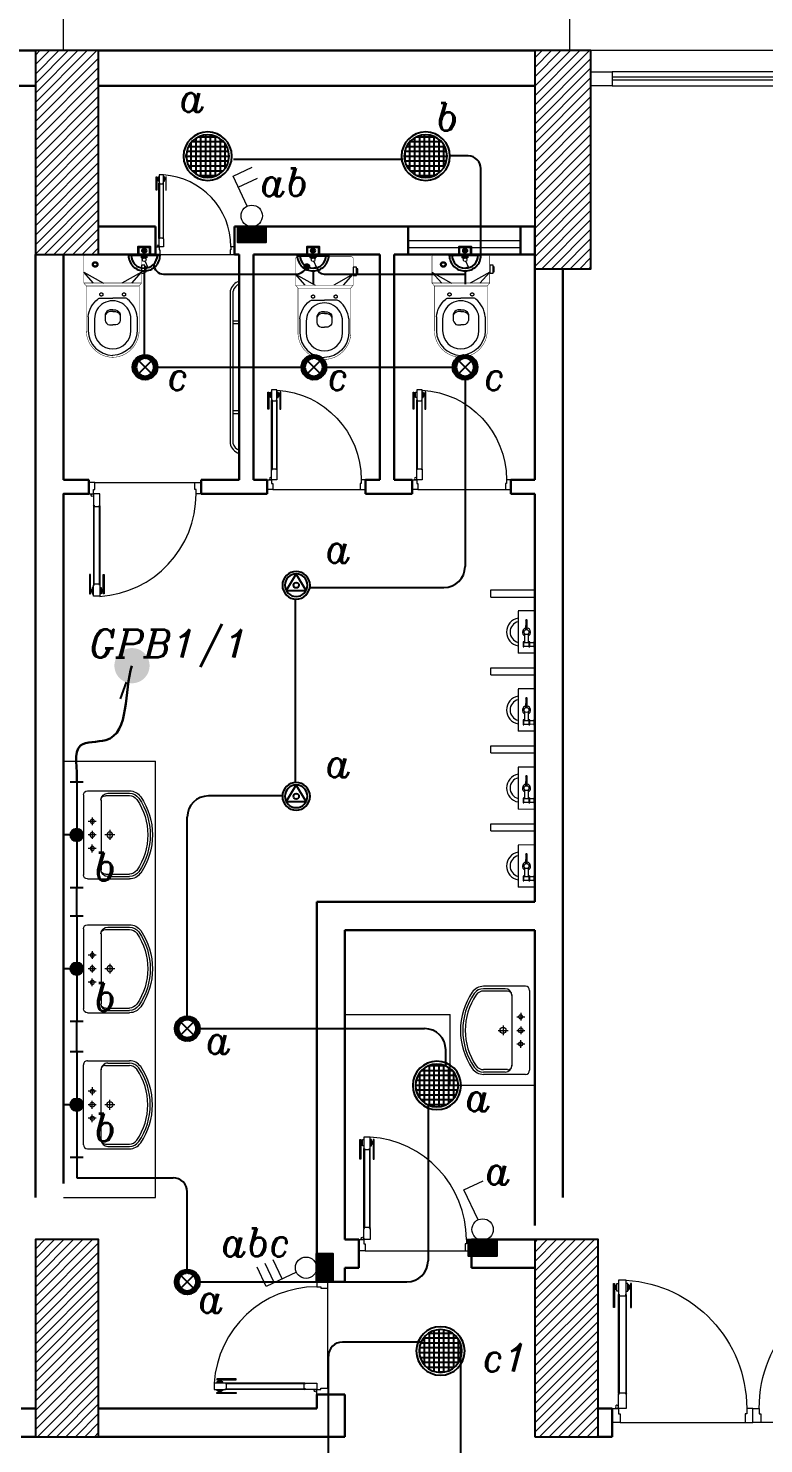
# Model space of a CAD drawing. Extents: x 990 to 1091, y 469 to 823.
# Drawn here: x 1012.24 to 1017.47, y 806.81 to 816.87 of the extents above; entities that cross this region are included whole.
import ezdxf

# ---------------------------------------------------------------- set-up
doc = ezdxf.new("R2010")
doc.units = 0
doc.header["$MEASUREMENT"] = 0
for name, pattern in [('CENTERX2', [4, 2.5, -0.5, 0.5, -0.5]), ('DASHED', [19.05, 12.7, -6.35]), ('DASHED2', [0.375, 0.25, -0.125])]:
    doc.linetypes.add(name, pattern=pattern)
doc.layers.get('0').update_dxf_attribs({"color": 252, "linetype": 'CONTINUOUS', "lineweight": 30})
for name, color, linetype, lineweight in [('axis', 252, 'CENTERX2', 5), ('Column', 252, 'CONTINUOUS', 25), ('DOOR', 252, 'CONTINUOUS', 9), ('elev', 252, 'CONTINUOUS', 9), ('Elevation', 252, 'CONTINUOUS', 18), ('Furn', 252, 'CONTINUOUS', 9), ('hatch', 252, 'CONTINUOUS', 9), ('LIGHT 2', 252, 'CONTINUOUS', 9), ('Wall', 252, 'CONTINUOUS', 30), ('WINDOW', 252, 'CONTINUOUS', 5)]:
    doc.layers.add(name, color=color, linetype=linetype, lineweight=lineweight)
for name, color, linetype in [('E-LIGHTING', 2, 'CONTINUOUS'), ('E-SWITCHES', 4, 'CONTINUOUS'), ('E-WIRING', 3, 'CONTINUOUS'), ('TEXT-ELC', 3, 'CONTINUOUS')]:
    doc.layers.add(name, color=color, linetype=linetype)
doc.styles.add('ROMANS', font='italic8.shx')
doc.dimstyles.get("Standard").update_dxf_attribs({"dimtxt": 0.12, "dimasz": 0.05, "dimexe": 0.18, "dimexo": 0.0625, "dimgap": 0.09, "dimtad": 0, "dimtih": 1, "dimtoh": 1, "dimzin": 0, "dimdsep": 46, "dimtxsty": 'Standard', "dimblk": 'DOT', "dimcen": 0.09, "dimadec": 0, "dimazin": 0, "dimtfac": 1, "dimtofl": 0, "dimtmove": 0, "dimatfit": 3, "dimldrblk": 'DOT', "dimfxl": 1, "dimtolj": 1, "dimtzin": 0, "dimarcsym": 0})
pattern_1 = [(45, (1234.85196, 479.34225), (-0.0336759605, 0.0336759605), [])]

# ---------------------------------------------------------------- blocks, each defined once
blk = doc.blocks.new('d2')
at = {"layer": 'DOOR'}
for p, q in [((91.315, -77.838), (92.204, -77.838)), ((93.204, -77.838), (92.315, -77.838)), ((91.303, -78.043), (91.303, -78.743)), ((91.308, -78.743), (91.308, -78.043)), ((91.355, -78.743), (91.355, -78.043)), ((91.36, -78.043), (91.36, -78.743)), ((93.159, -78.043), (93.159, -78.743)), ((93.164, -78.743), (93.164, -78.043)), ((93.21, -78.743), (93.21, -78.043)), ((93.215, -78.043), (93.215, -78.743))]:
    blk.add_line(p, q, dxfattribs=at)
for points in [[(91.259, -77.838), (91.259, -77.938), (91.304, -77.938), (91.304, -77.9), (91.315, -77.9), (91.315, -77.838)], [(92.259, -77.838), (92.259, -77.938), (92.215, -77.938), (92.215, -77.9), (92.204, -77.9), (92.204, -77.838)], [(92.259, -77.838), (92.259, -77.938), (92.304, -77.938), (92.304, -77.9), (92.315, -77.9), (92.315, -77.838)], [(93.259, -77.838), (93.259, -77.938), (93.215, -77.938), (93.215, -77.9), (93.204, -77.9), (93.204, -77.838)], [(91.308, -78.038), (91.308, -78.049), (91.355, -78.049), (91.355, -78.038), (91.359, -78.038), (91.359, -77.938), (91.359, -77.938), (91.304, -77.938), (91.304, -78.038)], [(93.21, -78.038), (93.21, -78.049), (93.164, -78.049), (93.164, -78.038), (93.159, -78.038), (93.159, -77.938), (93.159, -77.938), (93.215, -77.938), (93.215, -78.038)], [(91.275, -78.654), (91.267, -78.654), (91.267, -78.826), (91.275, -78.826)], [(91.388, -78.654), (91.396, -78.654), (91.396, -78.826), (91.388, -78.826)], [(93.131, -78.654), (93.123, -78.654), (93.123, -78.826), (93.131, -78.826)], [(93.243, -78.654), (93.251, -78.654), (93.251, -78.826), (93.243, -78.826)], [(91.308, -78.749), (91.308, -78.738), (91.355, -78.738), (91.355, -78.749), (91.359, -78.749), (91.359, -78.849), (91.359, -78.849), (91.304, -78.849), (91.304, -78.749)], [(93.21, -78.749), (93.21, -78.738), (93.164, -78.738), (93.164, -78.749), (93.159, -78.749), (93.159, -78.849), (93.159, -78.849), (93.215, -78.849), (93.215, -78.749)], [(91.287, -78.809), (91.281, -78.809), (91.281, -78.788), (91.287, -78.788)], [(91.376, -78.809), (91.382, -78.809), (91.382, -78.788), (91.376, -78.788)], [(93.143, -78.809), (93.136, -78.809), (93.136, -78.788), (93.143, -78.788)], [(93.231, -78.809), (93.238, -78.809), (93.238, -78.788), (93.231, -78.788)]]:
    blk.add_lwpolyline(points, close=True, dxfattribs=at)
for points in [[(91.308, -78.048), (91.308, -78.048, -1), (91.308, -78.038)], [(91.355, -78.048), (91.355, -78.048, 1), (91.355, -78.038)], [(93.164, -78.048), (93.164, -78.048, -1), (93.164, -78.038)], [(93.21, -78.048), (93.21, -78.048, 1), (93.21, -78.038)], [(91.308, -78.738), (91.308, -78.738, 1), (91.308, -78.748)], [(91.355, -78.738), (91.355, -78.738, -1), (91.355, -78.748)], [(93.164, -78.738), (93.164, -78.738, 1), (93.164, -78.748)], [(93.21, -78.738), (93.21, -78.738, -1), (93.21, -78.748)], [(91.275, -78.808, 1), (91.281, -78.808), (91.281, -78.808), (91.281, -78.789), (91.281, -78.789, 1), (91.275, -78.789), (91.275, -78.789)], [(91.388, -78.808, -1), (91.382, -78.808), (91.382, -78.808), (91.382, -78.789), (91.382, -78.789, -1), (91.388, -78.789), (91.388, -78.789)], [(93.131, -78.808, 1), (93.136, -78.808), (93.136, -78.808), (93.136, -78.789), (93.136, -78.789, 1), (93.131, -78.789), (93.131, -78.789)], [(93.243, -78.808, -1), (93.238, -78.808), (93.238, -78.808), (93.238, -78.789), (93.238, -78.789, -1), (93.243, -78.789), (93.243, -78.789)]]:
    blk.add_lwpolyline(points, format="xyb", close=True, dxfattribs=at)
for points in [[(91.293, -78.781), (91.287, -78.781), (91.287, -78.816), (91.293, -78.816)], [(91.304, -78.771), (91.293, -78.771), (91.293, -78.826), (91.304, -78.826)], [(91.359, -78.771), (91.37, -78.771), (91.37, -78.826), (91.359, -78.826)], [(91.37, -78.781), (91.376, -78.781), (91.376, -78.816), (91.37, -78.816)], [(93.148, -78.781), (93.143, -78.781), (93.143, -78.816), (93.148, -78.816)], [(93.159, -78.771), (93.148, -78.771), (93.148, -78.826), (93.159, -78.826)], [(93.215, -78.771), (93.226, -78.771), (93.226, -78.826), (93.215, -78.826)], [(93.226, -78.781), (93.231, -78.781), (93.231, -78.816), (93.226, -78.816)]]:
    blk.add_lwpolyline(points, dxfattribs=at)
for centre in [(91.293, -77.949), (93.226, -77.949)]:
    blk.add_circle(centre, 0.0111, dxfattribs=at)
for centre, start, end in [((91.302, -77.938), 273.6023, 0), ((93.217, -77.938), 180, 266.3977)]:
    blk.add_arc(centre, 0.913, start, end, dxfattribs=at)
blk = doc.blocks.new('gfhh')
at = {"layer": 'Furn'}
for p, q in [((-7.35, -128.82), (-7.648, -128.843)), ((-7.64, -128.959), (-7.648, -128.843)), ((-7.34, -128.936), (-7.349, -128.82)), ((-7.64, -128.959), (-7.34, -128.936)), ((-7.566, -128.872), (-7.601, -128.874)), ((-7.601, -128.874), (-7.6, -128.88)), ((-7.6, -128.88), (-7.565, -128.877)), ((-7.563, -128.912), (-7.598, -128.915)), ((-7.598, -128.915), (-7.597, -128.921)), ((-7.597, -128.921), (-7.562, -128.918)), ((-7.595, -128.88), (-7.592, -128.914)), ((-7.592, -128.92), (-7.589, -128.949)), ((-7.569, -128.913), (-7.571, -128.878)), ((-7.571, -128.884), (-7.508, -128.879)), ((-7.506, -128.902), (-7.569, -128.907)), ((-7.566, -128.948), (-7.568, -128.919)), ((-7.565, -128.877), (-7.566, -128.872)), ((-7.562, -128.918), (-7.563, -128.912)), ((-7.413, -128.878), (-7.478, -128.882)), ((-7.478, -128.894), (-7.412, -128.889)), ((-7.554, -128.953), (-7.601, -128.956)), ((-7.56, -128.947), (-7.595, -128.95))]:
    blk.add_line(p, q, dxfattribs=at)
blk.add_circle((-7.494, -128.89), 0.0175, dxfattribs=at)
for centre, radius, start, end in [((-7.497, -128.848), 0.1, 14.0388, 174.7471), ((-7.497, -128.848), 0.0751, 17.146, 171.5072), ((-7.494, -128.89), 0.0292, 16.1825, 160.8925), ((-7.494, -128.89), 0.0292, 207.1567, 352.8832), ((-7.413, -128.883), 0.00584, 274.3062, 94.3062), ((-7.594, -128.956), 0.0061, 96.7146, 181.8978), ((-7.56, -128.953), 0.0061, 6.7146, 91.8978)]:
    blk.add_arc(centre, radius, start, end, dxfattribs=at)
blk = doc.blocks.new('d4')
at = {"layer": 'DOOR'}
for p, q in [((73.811, -79.755), (73.811, -79.195)), ((73.815, -79.195), (73.815, -79.755)), ((73.852, -79.195), (73.852, -79.755)), ((73.856, -79.755), (73.856, -79.195)), ((73.82, -79.92), (74.531, -79.92))]:
    blk.add_line(p, q, dxfattribs=at)
for points in [[(73.789, -79.267), (73.782, -79.267), (73.782, -79.129), (73.789, -79.129)], [(73.798, -79.143), (73.793, -79.143), (73.793, -79.159), (73.798, -79.159)], [(73.815, -79.191), (73.815, -79.2), (73.852, -79.2), (73.852, -79.191), (73.856, -79.191), (73.856, -79.111), (73.856, -79.111), (73.811, -79.111), (73.811, -79.191)], [(73.869, -79.143), (73.874, -79.143), (73.874, -79.159), (73.869, -79.159)], [(73.878, -79.267), (73.885, -79.267), (73.885, -79.129), (73.878, -79.129)], [(73.815, -79.76), (73.815, -79.751), (73.852, -79.751), (73.852, -79.76), (73.856, -79.76), (73.856, -79.84), (73.856, -79.84), (73.811, -79.84), (73.811, -79.76)], [(73.776, -79.92), (73.776, -79.84), (73.811, -79.84), (73.811, -79.87), (73.82, -79.87), (73.82, -79.92)], [(74.576, -79.92), (74.576, -79.84), (74.54, -79.84), (74.54, -79.87), (74.531, -79.87), (74.531, -79.92)]]:
    blk.add_lwpolyline(points, close=True, dxfattribs=at)
for points in [[(73.789, -79.143, -1), (73.793, -79.143), (73.793, -79.143), (73.793, -79.159), (73.793, -79.159, -1), (73.789, -79.159), (73.789, -79.159)], [(73.878, -79.143, 1), (73.874, -79.143), (73.874, -79.143), (73.874, -79.159), (73.874, -79.159, 1), (73.878, -79.159), (73.878, -79.159)], [(73.815, -79.199), (73.815, -79.199, -1), (73.815, -79.191)], [(73.852, -79.199), (73.852, -79.199, 1), (73.852, -79.191)], [(73.815, -79.751), (73.815, -79.751, 1), (73.815, -79.759)], [(73.852, -79.751), (73.852, -79.751, -1), (73.852, -79.759)]]:
    blk.add_lwpolyline(points, format="xyb", close=True, dxfattribs=at)
for points in [[(73.802, -79.165), (73.798, -79.165), (73.798, -79.137), (73.802, -79.137)], [(73.811, -79.173), (73.802, -79.173), (73.802, -79.129), (73.811, -79.129)], [(73.856, -79.173), (73.865, -79.173), (73.865, -79.129), (73.856, -79.129)], [(73.865, -79.165), (73.869, -79.165), (73.869, -79.137), (73.865, -79.137)]]:
    blk.add_lwpolyline(points, dxfattribs=at)
blk.add_circle((73.802, -79.831), 0.00889, dxfattribs=at)
blk.add_arc((73.81, -79.84), 0.73, 359.9997, 86.3974, dxfattribs=at)
blk = doc.blocks.new('LAV15')
at = {"layer": 'Furn'}
for p, q in [((-0.014, 0.423), (0.576, 0.423)), ((-0.044, 0.393), (-0.044, 0.083)), ((0.152, 0.358), (0.209, 0.358)), ((0.181, 0.33), (0.181, 0.387)), ((0.252, 0.358), (0.309, 0.358)), ((0.281, 0.33), (0.281, 0.387)), ((0.41, 0.358), (0.353, 0.358)), ((0.381, 0.33), (0.381, 0.387)), ((0.606, 0.393), (0.606, 0.083)), ((-0.026, 0.243), (-0.026, 0.083)), ((-0.009, 0.261), (-0.009, 0.083)), ((0.024, 0.293), (0.539, 0.293)), ((0.244, 0.228), (0.317, 0.228)), ((0.281, 0.192), (0.281, 0.264)), ((0.571, 0.261), (0.571, 0.083)), ((0.589, 0.243), (0.589, 0.083))]:
    blk.add_line(p, q, dxfattribs=at)
for centre, radius in [((0.181, 0.358), 0.0151), ((0.281, 0.358), 0.0176), ((0.381, 0.358), 0.0151), ((0.281, 0.228), 0.0225)]:
    blk.add_circle(centre, radius, dxfattribs=at)
for centre, radius, start, end in [((-0.014, 0.393), 0.03, 90, 180), ((0.576, 0.393), 0.03, 0, 90), ((0.024, 0.243), 0.05, 90, 180), ((0.024, 0.261), 0.0325, 90, 180), ((0.539, 0.243), 0.05, 0, 90), ((0.539, 0.261), 0.0325, 0, 90), ((0.056, 0.083), 0.1, 180, 235.7711), ((0.056, 0.083), 0.0825, 180, 235.7711), ((0.056, 0.083), 0.065, 180, 235.7711), ((0.281, 0.413), 0.5, 235.7711, 304.2289), ((0.281, 0.413), 0.483, 235.7711, 304.2289), ((0.281, 0.413), 0.465, 235.7711, 304.2289), ((0.506, 0.083), 0.065, 304.2289, 0), ((0.506, 0.083), 0.0825, 304.2289, 0), ((0.506, 0.083), 0.1, 304.2289, 0)]:
    blk.add_arc(centre, radius, start, end, dxfattribs=at)
blk = doc.blocks.new('A$C5C187BFD')
at = {"layer": 'Furn', "const_width": 0.0014}
for points in [[(0.0978, 0.09), (0.0978, 0.1719), (0.0887, 0.1794), (0.0074, 0.1794, 0.463455), (0.0007, 0.1715), (0.0007, 0.09)], [(0.0978, 0.1719), (0.2367, 0.1719, -0.40227), (0.3187, 0.09)], [(0.0978, 0.09), (0.0978, 0.0082), (0.0887, 0.0007), (0.0074, 0.0007, -0.463455), (0.0007, 0.0086), (0.0007, 0.09)], [(0.0978, 0.0082), (0.2367, 0.0082, 0.40227), (0.3187, 0.09)]]:
    blk.add_lwpolyline(points, format="xyb", dxfattribs=at)
at = {"layer": 'Furn'}
for points in [[(0.0335, 0.1794), (0.0584, 0.1794), (0.0584, 0.1897), (0.0335, 0.1897)], [(0.0384, 0.1897), (0.0541, 0.1897), (0.0541, 0.1934), (0.0384, 0.1934)]]:
    blk.add_lwpolyline(points, close=True, dxfattribs=at)
for points in [[(0.0887, 0.1491), (0.0547, 0.1794), (0.0887, 0.1188)], [(0.1962, 0.1139), (0.1962, 0.114)], [(0.0887, 0.031), (0.0547, 0.0007), (0.0887, 0.0613)], [(0.1962, 0.0662), (0.1962, 0.0661)]]:
    blk.add_lwpolyline(points, dxfattribs=at)
at = {"layer": 'Furn', "const_width": 0.0014}
for points in [[(0.0887, 0.1794), (0.0887, 0.09)], [(0.0887, 0.0007), (0.0887, 0.09)]]:
    blk.add_lwpolyline(points, dxfattribs=at)
at = {"layer": 'Furn'}
for points in [[(0.1933, 0.1658, 0.198896), (0.1382, 0.1363, 0.197766), (0.1352, 0.1272), (0.1352, 0.09)], [(0.1933, 0.1658), (0.2366, 0.1658, -0.402045), (0.3125, 0.0899)], [(0.1933, 0.0143, -0.198896), (0.1382, 0.0438, -0.197766), (0.1352, 0.0529), (0.1352, 0.09)], [(0.1717, 0.09), (0.1717, 0.0991, -0.300542), (0.1858, 0.1136), (0.2044, 0.1136, -0.297055), (0.2185, 0.1002), (0.2185, 0.09)], [(0.1717, 0.09), (0.1717, 0.081, 0.300542), (0.1858, 0.0665), (0.2044, 0.0665, 0.297055), (0.2185, 0.0798), (0.2185, 0.09)], [(0.1769, 0.09), (0.1769, 0.0987, -0.279178), (0.1895, 0.1136, -1.386683)], [(0.1769, 0.09), (0.1769, 0.0813, 0.279178), (0.1895, 0.0665, 1.386683)], [(0.1933, 0.0143), (0.2366, 0.0143, 0.402045), (0.3125, 0.0902)]]:
    blk.add_lwpolyline(points, format="xyb", dxfattribs=at)
blk.add_lwpolyline([(0.2, 0.0338), (0.2362, 0.0338, 1), (0.2362, 0.1462), (0.2, 0.1462, 1)], format="xyb", close=True, dxfattribs=at)
at = {"layer": 'Furn', "linetype": 'DASHED2'}
for centre, radius in [((0.1241, 0.1251), 0.00494), ((0.0312, 0.0358), 0.00853), ((0.1241, 0.055), 0.00494), ((0.0312, 0.0358), 0.00538)]:
    blk.add_circle(centre, radius, dxfattribs=at)
blk = doc.blocks.new('d5')
at = {"layer": 'DOOR'}
for p, q in [((94.413, -72.622), (94.413, -72.062)), ((94.417, -72.062), (94.417, -72.622)), ((94.454, -72.062), (94.454, -72.622)), ((94.458, -72.622), (94.458, -72.062)), ((94.449, -72.786), (93.738, -72.786))]:
    blk.add_line(p, q, dxfattribs=at)
for points in [[(94.391, -72.133), (94.384, -72.133), (94.384, -71.995), (94.391, -71.995)], [(94.4, -72.009), (94.395, -72.009), (94.395, -72.025), (94.4, -72.025)], [(94.454, -72.057), (94.454, -72.066), (94.417, -72.066), (94.417, -72.057), (94.414, -72.057), (94.414, -71.977), (94.414, -71.977), (94.458, -71.977), (94.458, -72.057)], [(94.471, -72.009), (94.476, -72.009), (94.476, -72.025), (94.471, -72.025)], [(94.481, -72.133), (94.487, -72.133), (94.487, -71.995), (94.481, -71.995)], [(94.454, -72.626), (94.454, -72.617), (94.417, -72.617), (94.417, -72.626), (94.414, -72.626), (94.414, -72.706), (94.414, -72.706), (94.458, -72.706), (94.458, -72.626)], [(93.694, -72.786), (93.694, -72.706), (93.729, -72.706), (93.729, -72.736), (93.738, -72.736), (93.738, -72.786)], [(94.494, -72.786), (94.494, -72.706), (94.458, -72.706), (94.458, -72.736), (94.449, -72.736), (94.449, -72.786)]]:
    blk.add_lwpolyline(points, close=True, dxfattribs=at)
for points in [[(94.391, -72.01, -1), (94.395, -72.01), (94.395, -72.01), (94.395, -72.025), (94.395, -72.025, -1), (94.391, -72.025), (94.391, -72.025)], [(94.417, -72.066), (94.417, -72.066, -1), (94.417, -72.058)], [(94.454, -72.066), (94.454, -72.066, 1), (94.454, -72.058)], [(94.481, -72.01, 1), (94.476, -72.01), (94.476, -72.01), (94.476, -72.025), (94.476, -72.025, 1), (94.481, -72.025), (94.481, -72.025)], [(94.417, -72.618), (94.417, -72.618, 1), (94.417, -72.626)], [(94.454, -72.618), (94.454, -72.618, -1), (94.454, -72.626)]]:
    blk.add_lwpolyline(points, format="xyb", close=True, dxfattribs=at)
for points in [[(94.405, -72.031), (94.4, -72.031), (94.4, -72.004), (94.405, -72.004)], [(94.414, -72.039), (94.405, -72.039), (94.405, -71.995), (94.414, -71.995)], [(94.458, -72.039), (94.467, -72.039), (94.467, -71.995), (94.458, -71.995)], [(94.467, -72.031), (94.471, -72.031), (94.471, -72.004), (94.467, -72.004)]]:
    blk.add_lwpolyline(points, dxfattribs=at)
blk.add_circle((94.467, -72.697), 0.00889, dxfattribs=at)
blk.add_arc((94.459, -72.706), 0.73, 93.6023, 180, dxfattribs=at)
blk = doc.blocks.new('A$C11ED6BD5')
at = {"layer": 'axis', "color": 0, "ltscale": 0.3}
for p, q in [((-43.85, 22.2), (-43.85, 24.264)), ((-40.25, 22.2), (-40.25, 24.264))]:
    blk.add_line(p, q, dxfattribs=at)
blk = doc.blocks.new('F74')
at = {"layer": 'E-LIGHTING'}
h = blk.add_hatch(dxfattribs=at)
h.set_pattern_fill('ANSI38', color=21, scale=0.05, style=0)
h.paths.add_polyline_path([(0.0359, 0.075, 1), (-0.0359, 0.075, 1)])
at = {"layer": 'E-LIGHTING', "color": 1}
for p, q in [((-0.3, 0.1125), (-0.3, 0.0375)), ((0.3, 0.1125), (0.3, 0.0375)), ((-0.3, 0.075), (-0.0359, 0.075)), ((-0.075, 0), (0.075, 0)), ((0, 0.0391), (0, 0)), ((0.0359, 0.075), (0.3, 0.075))]:
    blk.add_line(p, q, dxfattribs=at)
blk.add_circle((0, 0.075), 0.0359, dxfattribs=at)
blk = doc.blocks.new('SPOT-20')
at = {"layer": 'E-LIGHTING', "linetype": 'Continuous'}
h = blk.add_hatch(dxfattribs=at)
h.set_pattern_fill('ANSI37', scale=0.4, style=0)
h.paths.add_polyline_path([(-0.22, 0, 1), (0.22, 0, 1)])
at = {"layer": 'E-LIGHTING', "color": 1}
blk.add_circle((0, 0), 0.249, dxfattribs=at)
at = {"layer": 'E-LIGHTING', "color": 7}
blk.add_circle((0, 0), 0.22, dxfattribs=at)
blk = doc.blocks.new('SOCKET WITH SWITCH')
at = {"layer": 'E-SWITCHES'}
h = blk.add_hatch(dxfattribs=at)
h.set_pattern_fill('ANSI37', scale=0.013169, angle=-0.011, style=0)
h.set_pattern_definition([(44.98904, (-103.227853, -146.4244675), (-0.00116374538, 0.0011641907), []), (134.98904, (-103.227853, -146.4244675), (-0.0011641907, -0.00116374538), [])])
h.paths.add_polyline_path([(-95.51, -110.839, -0.000676), (-95.51, -110.839), (-95.528, -110.839), (-95.528, -110.86), (-95.491, -110.86), (-95.491, -110.839)])
blk.add_hatch(color=2, dxfattribs=at).paths.add_polyline_path([(-95.494, -110.893, 1), (-95.525, -110.893, 1)])
at = {"layer": 'E-SWITCHES', "color": 2}
for p, q in [((-95.51, -110.741), (-95.51, -110.642)), ((-95.39, -110.86), (-95.629, -110.86))]:
    blk.add_line(p, q, dxfattribs=at)
at = {"layer": 'E-SWITCHES', "lineweight": 15}
for p, q in [((-95.534, -110.773), (-95.51, -110.761)), ((-95.516, -110.812), (-95.534, -110.773))]:
    blk.add_line(p, q, dxfattribs=at)
at = {"layer": 'E-SWITCHES'}
blk.add_lwpolyline([(-95.528, -110.839), (-95.491, -110.839), (-95.491, -110.86), (-95.528, -110.86)], close=True, dxfattribs=at)
at = {"layer": 'E-SWITCHES', "color": 2}
for points in [[(-95.555, -110.86), (-95.465, -110.86), (-95.465, -110.926), (-95.555, -110.926)], [(-95.55, -110.864), (-95.469, -110.864), (-95.469, -110.921), (-95.55, -110.921)]]:
    blk.add_lwpolyline(points, close=True, dxfattribs=at)
at = {"layer": 'E-SWITCHES', "lineweight": 15}
blk.add_circle((-95.51, -110.825), 0.0139, dxfattribs=at)
at = {"layer": 'E-SWITCHES', "color": 2}
blk.add_circle((-95.51, -110.893), 0.0158, dxfattribs=at)
at = {"layer": 'E-SWITCHES', "color": 7, "linetype": 'DASHED'}
blk.add_arc((-95.51, -110.86), 0.119, 0, 180, dxfattribs=at)
at = {"layer": 'E-SWITCHES', "color": 2}
blk.add_arc((-95.51, -110.86), 0.0985, 0, 180, dxfattribs=at)
blk = doc.blocks.new('1X26 W')
at = {"layer": 'E-LIGHTING', "color": 1}
for p, q in [((340715, 2316222), (340639, 2316096)), ((340791, 2316097), (340715, 2316221)), ((340639, 2316096), (340791, 2316096))]:
    blk.add_line(p, q, dxfattribs=at)
at = {"layer": 'E-LIGHTING', "color": 7}
blk.add_circle((340715, 2316136), 20.4, dxfattribs=at)
at = {"layer": 'E-LIGHTING', "color": 3, "extrusion": (0, 0, -1)}
blk.add_ellipse((340715, 2316136), major_axis=(-74.2, 74.2), ratio=1, start_param=5.497787, end_param=11.780972, dxfattribs=at)
at = {"layer": 'E-LIGHTING', "color": 2, "extrusion": (0, 0, -1)}
blk.add_ellipse((340715, 2316136), major_axis=(60.6, 60.6), ratio=1, start_param=3.926991, end_param=10.210176, dxfattribs=at)
blk = doc.blocks.new('_Dot')
at = {"color": 0, "linetype": 'ByBlock', "lineweight": -2}
blk.add_line((-0.5, 0), (-1, 0), dxfattribs=at)
at = {"color": 0, "linetype": 'ByBlock', "const_width": 0.5}
blk.add_lwpolyline([(-0.25, 0, 1), (0.25, 0, 1)], format="xyb", close=True, dxfattribs=at)
blk = doc.blocks.new('Spot-26')
at = {"layer": 'E-LIGHTING'}
h = blk.add_hatch(dxfattribs=at)
h.set_pattern_fill('BRSTONE', color=81, scale=0.1, style=0)
h.paths.add_polyline_path([(-0.342, 0, 1), (0.342, 0, 1)])
h.paths.add_polyline_path([(-0.173, -0.173, -0.414214), (-0.173, 0.173, -2.414214)], flags=16)
at = {"layer": 'E-LIGHTING', "color": 2}
for p, q in [((-0.173, 0.173), (0.173, -0.173)), ((-0.173, -0.173), (0.173, 0.173))]:
    blk.add_line(p, q, dxfattribs=at)
at = {"layer": 'E-LIGHTING', "color": 6}
blk.add_circle((0, 0), 0.342, dxfattribs=at)
at = {"layer": 'E-LIGHTING', "color": 1}
for start, end in [(135, 225), (225, 135)]:
    blk.add_arc((0, 0), 0.245, start, end, dxfattribs=at)
blk = doc.blocks.new('SW6')
at = {"layer": 'E-SWITCHES'}
h = blk.add_hatch(dxfattribs=at)
h.set_pattern_fill('ANSI37', scale=0.1, style=0)
h.paths.add_polyline_path([(58.668, 267.992, -0.000676), (58.668, 267.992), (58.529, 267.992), (58.529, 267.831), (58.808, 267.831), (58.808, 267.992)])
at = {"layer": 'E-SWITCHES', "lineweight": 15}
for p, q in [((58.483, 268.492), (58.673, 268.581)), ((58.623, 268.193), (58.483, 268.492)), ((58.52, 268.413), (58.71, 268.503)), ((58.557, 268.334), (58.747, 268.424))]:
    blk.add_line(p, q, dxfattribs=at)
at = {"layer": 'E-SWITCHES'}
blk.add_lwpolyline([(58.529, 267.992), (58.808, 267.992), (58.808, 267.831), (58.529, 267.831)], close=True, dxfattribs=at)
at = {"layer": 'E-SWITCHES', "lineweight": 15}
blk.add_circle((58.668, 268.097), 0.106, dxfattribs=at)
blk = doc.blocks.new('SW4')
at = {"layer": 'E-SWITCHES'}
h = blk.add_hatch(dxfattribs=at)
h.set_pattern_fill('ANSI37', scale=0.1, style=0)
h.set_pattern_definition([(45, (1867.921355, 178.530235), (-0.00883883476, 0.00883883476), []), (135, (1867.921355, 178.530235), (-0.00883883476, -0.00883883476), [])])
h.paths.add_polyline_path([(1926.405, 447.673), (1926.405, 447.512), (1926.684, 447.512), (1926.684, 447.673), (1926.544, 447.673, -0.000676), (1926.544, 447.673)])
at = {"layer": 'E-SWITCHES', "lineweight": 15}
for p, q in [((1926.358, 448.173), (1926.549, 448.262)), ((1926.499, 447.874), (1926.358, 448.173)), ((1926.41, 448.063), (1926.6, 448.152))]:
    blk.add_line(p, q, dxfattribs=at)
at = {"layer": 'E-SWITCHES'}
blk.add_lwpolyline([(1926.405, 447.673), (1926.684, 447.673), (1926.684, 447.512), (1926.405, 447.512)], close=True, dxfattribs=at)
at = {"layer": 'E-SWITCHES', "lineweight": 15}
blk.add_circle((1926.544, 447.778), 0.106, dxfattribs=at)
blk = doc.blocks.new('SW2')
at = {"layer": 'E-SWITCHES'}
h = blk.add_hatch(dxfattribs=at)
h.set_pattern_fill('ANSI37', scale=0.1, style=0)
h.paths.add_polyline_path([(58.558, 270.24, -0.000676), (58.558, 270.24), (58.419, 270.24), (58.419, 270.08), (58.698, 270.08), (58.698, 270.24)])
at = {"layer": 'E-SWITCHES', "lineweight": 15}
for p, q in [((58.373, 270.74), (58.563, 270.83)), ((58.513, 270.442), (58.373, 270.74))]:
    blk.add_line(p, q, dxfattribs=at)
at = {"layer": 'E-SWITCHES'}
blk.add_lwpolyline([(58.419, 270.24), (58.698, 270.24), (58.698, 270.08), (58.419, 270.08)], close=True, dxfattribs=at)
at = {"layer": 'E-SWITCHES', "lineweight": 15}
blk.add_circle((58.558, 270.346), 0.106, dxfattribs=at)

msp = doc.modelspace()

# ---------------------------------------------------------------- hatches: boundary and pattern name
at = {"layer": 'hatch'}
h = msp.add_hatch(dxfattribs=at)
h.set_pattern_fill('ANSI31', color=256, scale=0.015, style=0)
h.set_pattern_definition(pattern_1)
h.paths.add_polyline_path([(1012.295, 815.264), (1012.745, 815.264), (1012.745, 816.714), (1012.295, 816.714)])
h = msp.add_hatch(dxfattribs=at)
h.set_pattern_fill('ANSI31', color=256, scale=0.015, style=0)
h.set_pattern_definition(pattern_1)
h.paths.add_polyline_path([(1015.845, 815.164), (1016.245, 815.164), (1016.245, 816.714), (1015.845, 816.714)])
h = msp.add_hatch(dxfattribs=at)
h.set_pattern_fill('ANSI31', color=256, scale=0.015, style=0)
h.set_pattern_definition(pattern_1)
h.paths.add_polyline_path([(1012.295, 806.864), (1012.745, 806.864), (1012.745, 808.264), (1012.295, 808.264)])
h = msp.add_hatch(dxfattribs=at)
h.set_pattern_fill('ANSI31', color=256, scale=0.015, style=0)
h.set_pattern_definition(pattern_1)
h.paths.add_polyline_path([(1015.845, 806.864), (1016.295, 806.864), (1016.295, 808.264), (1015.845, 808.264)])

# ---------------------------------------------------------------- linework, layer by layer
at = {"layer": 'Column'}
for points in [[(1012.295, 815.264), (1012.745, 815.264), (1012.745, 816.714), (1012.295, 816.714)], [(1015.845, 815.164), (1016.245, 815.164), (1016.245, 816.714), (1015.845, 816.714)], [(1012.295, 806.864), (1012.745, 806.864), (1012.745, 808.264), (1012.295, 808.264)], [(1015.845, 806.864), (1016.295, 806.864), (1016.295, 808.264), (1015.845, 808.264)]]:
    msp.add_lwpolyline(points, close=True, dxfattribs=at)
at = {"layer": 'DOOR'}
for p, q in [((1013.174, 815.379), (1013.174, 815.771)), ((1013.177, 815.771), (1013.177, 815.379)), ((1013.203, 815.771), (1013.203, 815.379)), ((1013.206, 815.379), (1013.206, 815.771)), ((1013.181, 815.264), (1013.679, 815.264)), ((1012.718, 813.644), (1013.429, 813.644)), ((1012.718, 813.644), (1013.429, 813.644)), ((1012.709, 813.48), (1012.709, 812.92)), ((1012.709, 813.48), (1012.709, 812.92)), ((1012.713, 812.92), (1012.713, 813.48)), ((1012.713, 812.92), (1012.713, 813.48)), ((1012.75, 812.92), (1012.75, 813.48)), ((1012.75, 812.92), (1012.75, 813.48)), ((1012.754, 813.48), (1012.754, 812.92)), ((1012.754, 813.48), (1012.754, 812.92))]:
    msp.add_line(p, q, dxfattribs=at)
for points in [[(1013.177, 815.774), (1013.177, 815.768), (1013.203, 815.768), (1013.203, 815.774), (1013.206, 815.774), (1013.206, 815.83), (1013.206, 815.83), (1013.175, 815.83), (1013.175, 815.774)], [(1013.159, 815.722), (1013.154, 815.722), (1013.154, 815.818), (1013.159, 815.818)], [(1013.165, 815.808), (1013.162, 815.808), (1013.162, 815.797), (1013.165, 815.797)], [(1013.215, 815.808), (1013.219, 815.808), (1013.219, 815.797), (1013.215, 815.797)], [(1013.222, 815.722), (1013.226, 815.722), (1013.226, 815.818), (1013.222, 815.818)], [(1013.177, 815.376), (1013.177, 815.383), (1013.203, 815.383), (1013.203, 815.376), (1013.206, 815.376), (1013.206, 815.32), (1013.206, 815.32), (1013.175, 815.32), (1013.175, 815.376)], [(1013.15, 815.264), (1013.15, 815.32), (1013.175, 815.32), (1013.175, 815.299), (1013.181, 815.299), (1013.181, 815.264)], [(1013.71, 815.264), (1013.71, 815.32), (1013.685, 815.32), (1013.685, 815.299), (1013.679, 815.299), (1013.679, 815.264)], [(1012.674, 813.644), (1012.674, 813.564), (1012.709, 813.564), (1012.709, 813.595), (1012.718, 813.595), (1012.718, 813.644)], [(1012.674, 813.644), (1012.674, 813.564), (1012.709, 813.564), (1012.709, 813.595), (1012.718, 813.595), (1012.718, 813.644)], [(1013.474, 813.644), (1013.474, 813.564), (1013.438, 813.564), (1013.438, 813.595), (1013.429, 813.595), (1013.429, 813.644)], [(1013.474, 813.644), (1013.474, 813.564), (1013.438, 813.564), (1013.438, 813.595), (1013.429, 813.595), (1013.429, 813.644)], [(1012.713, 813.484), (1012.713, 813.475), (1012.75, 813.475), (1012.75, 813.484), (1012.754, 813.484), (1012.754, 813.564), (1012.754, 813.564), (1012.709, 813.564), (1012.709, 813.484)], [(1012.713, 813.484), (1012.713, 813.475), (1012.75, 813.475), (1012.75, 813.484), (1012.754, 813.484), (1012.754, 813.564), (1012.754, 813.564), (1012.709, 813.564), (1012.709, 813.484)], [(1012.687, 812.991), (1012.68, 812.991), (1012.68, 812.853), (1012.687, 812.853)], [(1012.687, 812.991), (1012.68, 812.991), (1012.68, 812.853), (1012.687, 812.853)], [(1012.713, 812.916), (1012.713, 812.924), (1012.75, 812.924), (1012.75, 812.916), (1012.754, 812.916), (1012.754, 812.836), (1012.754, 812.836), (1012.709, 812.836), (1012.709, 812.916)], [(1012.713, 812.916), (1012.713, 812.924), (1012.75, 812.924), (1012.75, 812.916), (1012.754, 812.916), (1012.754, 812.836), (1012.754, 812.836), (1012.709, 812.836), (1012.709, 812.916)], [(1012.776, 812.991), (1012.783, 812.991), (1012.783, 812.853), (1012.776, 812.853)], [(1012.776, 812.991), (1012.783, 812.991), (1012.783, 812.853), (1012.776, 812.853)], [(1012.696, 812.868), (1012.691, 812.868), (1012.691, 812.884), (1012.696, 812.884)], [(1012.696, 812.868), (1012.691, 812.868), (1012.691, 812.884), (1012.696, 812.884)], [(1012.767, 812.868), (1012.772, 812.868), (1012.772, 812.884), (1012.767, 812.884)], [(1012.767, 812.868), (1012.772, 812.868), (1012.772, 812.884), (1012.767, 812.884)]]:
    msp.add_lwpolyline(points, close=True, dxfattribs=at)
for points in [[(1013.159, 815.808, -1), (1013.162, 815.808), (1013.162, 815.808), (1013.162, 815.797), (1013.162, 815.797, -1), (1013.159, 815.797), (1013.159, 815.797)], [(1013.177, 815.769), (1013.177, 815.769, -1), (1013.177, 815.774)], [(1013.203, 815.769), (1013.203, 815.769, 1), (1013.203, 815.774)], [(1013.222, 815.808, 1), (1013.219, 815.808), (1013.219, 815.808), (1013.219, 815.797), (1013.219, 815.797, 1), (1013.222, 815.797), (1013.222, 815.797)], [(1013.177, 815.382), (1013.177, 815.382, 1), (1013.177, 815.377)], [(1013.203, 815.382), (1013.203, 815.382, -1), (1013.203, 815.377)], [(1012.713, 813.476), (1012.713, 813.476, -1), (1012.713, 813.484)], [(1012.713, 813.476), (1012.713, 813.476, -1), (1012.713, 813.484)], [(1012.75, 813.476), (1012.75, 813.476, 1), (1012.75, 813.484)], [(1012.75, 813.476), (1012.75, 813.476, 1), (1012.75, 813.484)], [(1012.713, 812.924), (1012.713, 812.924, 1), (1012.713, 812.916)], [(1012.713, 812.924), (1012.713, 812.924, 1), (1012.713, 812.916)], [(1012.75, 812.924), (1012.75, 812.924, -1), (1012.75, 812.916)], [(1012.75, 812.924), (1012.75, 812.924, -1), (1012.75, 812.916)], [(1012.687, 812.868, 1), (1012.691, 812.868), (1012.691, 812.868), (1012.691, 812.883), (1012.691, 812.883, 1), (1012.687, 812.883), (1012.687, 812.883)], [(1012.687, 812.868, 1), (1012.691, 812.868), (1012.691, 812.868), (1012.691, 812.883), (1012.691, 812.883, 1), (1012.687, 812.883), (1012.687, 812.883)], [(1012.776, 812.868, -1), (1012.772, 812.868), (1012.772, 812.868), (1012.772, 812.883), (1012.772, 812.883, -1), (1012.776, 812.883), (1012.776, 812.883)], [(1012.776, 812.868, -1), (1012.772, 812.868), (1012.772, 812.868), (1012.772, 812.883), (1012.772, 812.883, -1), (1012.776, 812.883), (1012.776, 812.883)]]:
    msp.add_lwpolyline(points, format="xyb", close=True, dxfattribs=at)
for points in [[(1013.169, 815.793), (1013.165, 815.793), (1013.165, 815.812), (1013.169, 815.812)], [(1013.175, 815.787), (1013.169, 815.787), (1013.169, 815.818), (1013.175, 815.818)], [(1013.206, 815.787), (1013.212, 815.787), (1013.212, 815.818), (1013.206, 815.818)], [(1013.212, 815.793), (1013.215, 815.793), (1013.215, 815.812), (1013.212, 815.812)], [(1012.7, 812.889), (1012.696, 812.889), (1012.696, 812.862), (1012.7, 812.862)], [(1012.7, 812.889), (1012.696, 812.889), (1012.696, 812.862), (1012.7, 812.862)], [(1012.709, 812.898), (1012.7, 812.898), (1012.7, 812.853), (1012.709, 812.853)], [(1012.709, 812.898), (1012.7, 812.898), (1012.7, 812.853), (1012.709, 812.853)], [(1012.754, 812.898), (1012.763, 812.898), (1012.763, 812.853), (1012.754, 812.853)], [(1012.754, 812.898), (1012.763, 812.898), (1012.763, 812.853), (1012.754, 812.853)], [(1012.763, 812.889), (1012.767, 812.889), (1012.767, 812.862), (1012.763, 812.862)], [(1012.763, 812.889), (1012.767, 812.889), (1012.767, 812.862), (1012.763, 812.862)]]:
    msp.add_lwpolyline(points, dxfattribs=at)
for centre, radius in [((1013.169, 815.327), 0.00622), ((1012.7, 813.555), 0.00889), ((1012.7, 813.555), 0.00889)]:
    msp.add_circle(centre, radius, dxfattribs=at)
for centre, radius, start, end in [((1013.174, 815.32), 0.511, 360, 86.3977), ((1012.708, 813.564), 0.73, 273.6023, 0), ((1012.708, 813.564), 0.73, 273.6023, 0)]:
    msp.add_arc(centre, radius, start, end, dxfattribs=at)
at = {"layer": 'E-WIRING', "color": 3}
for p, q in [((1014.91, 815.939), (1013.704, 815.939)), ((1015.372, 815.965), (1015.24, 815.965)), ((1015.462, 815.26), (1015.462, 815.875)), ((1012.589, 808.848), (1012.589, 808.704)), ((1012.589, 808.704), (1013.274, 808.704)), ((1013.374, 808.053), (1013.374, 808.604))]:
    msp.add_line(p, q, dxfattribs=at)
at = {"layer": 'E-WIRING', "linetype": 'Continuous'}
for p, q in [((1013.069, 815.125), (1013.069, 814.552)), ((1013.207, 815.125), (1014.141, 815.125)), ((1014.348, 815.125), (1015.35, 815.125)), ((1013.163, 814.464), (1014.187, 814.464)), ((1014.363, 814.464), (1015.262, 814.464)), ((1015.35, 814.376), (1015.35, 813.048)), ((1014.145, 811.513), (1014.145, 812.816)), ((1014.247, 812.898), (1015.2, 812.898)), ((1014.051, 811.417), (1013.525, 811.417)), ((1013.375, 809.853), (1013.375, 811.267)), ((1012.589, 810.564), (1012.589, 810.765)), ((1012.589, 809.598), (1012.589, 809.814)), ((1013.463, 809.764), (1015.062, 809.764)), ((1015.212, 809.499), (1015.212, 809.614)), ((1015.087, 809.222), (1015.087, 808.114)), ((1013.463, 807.964), (1014.937, 807.964)), ((1015.036, 807.536), (1014.478, 807.536)), ((1015.317, 807.527), (1015.317, 806.014)), ((1014.378, 806.018), (1014.378, 807.436))]:
    msp.add_line(p, q, dxfattribs=at)
at = {"layer": 'E-WIRING', "color": 3}
for centre, radius, start, end in [((1015.372, 815.875), 0.09, 0, 90), ((1013.207, 815.195), 0.07, 180, 269.9999), ((1013.274, 808.604), 0.1, 0, 90)]:
    msp.add_arc(centre, radius, start, end, dxfattribs=at)
at = {"layer": 'E-WIRING', "linetype": 'Continuous'}
for centre, radius, start, end in [((1014.141, 815.225), 0.1, 269.9999, 342.3575), ((1014.348, 815.175), 0.05, 180, 270), ((1015.2, 813.048), 0.15, 270, 0), ((1013.525, 811.267), 0.15, 90, 180), ((1015.062, 809.614), 0.15, 0, 90), ((1014.937, 808.114), 0.15, 270, 0), ((1014.478, 807.436), 0.1, 90, 180)]:
    msp.add_arc(centre, radius, start, end, dxfattribs=at)
at = {"layer": 'elev', "linetype": 'Continuous'}
msp.add_lwpolyline([(1016.245, 816.564), (1016.395, 816.564), (1016.395, 816.464), (1016.245, 816.464)], close=True, dxfattribs=at)
at = {"layer": 'Elevation'}
for p, q in [((1025.448, 816.714), (1016.245, 816.714)), ((1014.945, 815.464), (1015.745, 815.464))]:
    msp.add_line(p, q, dxfattribs=at)
at = {"layer": 'Furn'}
for p, q in [((1013.68, 815.008), (1013.68, 813.923)), ((1013.7, 815.005), (1013.7, 813.925)), ((1013.7, 814.794), (1013.745, 814.794)), ((1013.7, 814.774), (1013.745, 814.774)), ((1013.7, 814.156), (1013.745, 814.156)), ((1013.7, 814.136), (1013.745, 814.136))]:
    msp.add_line(p, q, dxfattribs=at)
at = {"layer": 'Furn', "linetype": 'Continuous'}
for p, q in [((1015.534, 812.881), (1015.845, 812.881)), ((1015.534, 812.831), (1015.534, 812.881)), ((1015.534, 812.831), (1015.534, 812.881)), ((1015.534, 812.831), (1015.845, 812.831)), ((1015.534, 812.831), (1015.845, 812.831)), ((1015.534, 812.327), (1015.845, 812.327)), ((1015.534, 812.277), (1015.534, 812.327)), ((1015.534, 812.277), (1015.845, 812.277)), ((1015.534, 811.773), (1015.845, 811.773)), ((1015.534, 811.723), (1015.534, 811.773)), ((1015.534, 811.723), (1015.845, 811.723)), ((1012.495, 811.664), (1013.15, 811.664)), ((1015.534, 811.219), (1015.845, 811.219)), ((1015.534, 811.169), (1015.534, 811.219)), ((1015.534, 811.169), (1015.845, 811.169)), ((1014.495, 809.864), (1015.245, 809.864)), ((1015.245, 809.361), (1015.845, 809.361))]:
    msp.add_line(p, q, dxfattribs=at)
for points in [[(1012.495, 808.564), (1013.15, 808.564), (1013.15, 811.664)], [(1015.245, 809.361), (1015.245, 809.864)]]:
    msp.add_lwpolyline(points, dxfattribs=at)
at = {"layer": 'Furn'}
for centre, radius, start, end in [((1013.769, 814.987), 0.091, 105.1802, 166.752), ((1013.769, 814.987), 0.071, 109.6122, 164.9915), ((1013.769, 813.94), 0.091, 191.0679, 254.3436), ((1013.769, 813.94), 0.071, 192.5363, 249.7618)]:
    msp.add_arc(centre, radius, start, end, dxfattribs=at)
at = {"layer": 'Wall', "linetype": 'Continuous'}
for p, q in [((1012.295, 816.714), (1012.145, 816.714)), ((1015.845, 816.714), (1012.745, 816.714)), ((1012.145, 816.464), (1012.295, 816.464)), ((1012.745, 816.464), (1015.845, 816.464)), ((1013.15, 815.465), (1012.745, 815.465)), ((1012.745, 815.464), (1013.15, 815.464)), ((1013.15, 815.264), (1013.15, 815.465)), ((1013.71, 815.264), (1013.71, 815.465)), ((1013.71, 815.464), (1015.845, 815.464)), ((1014.945, 815.464), (1014.945, 815.264)), ((1014.945, 815.464), (1014.945, 815.264)), ((1015.745, 815.464), (1015.745, 815.264)), ((1012.495, 813.664), (1012.495, 815.264)), ((1013.15, 815.264), (1012.745, 815.264)), ((1013.745, 815.264), (1013.71, 815.264)), ((1013.745, 813.664), (1013.745, 815.264)), ((1013.845, 813.664), (1013.845, 815.264)), ((1014.745, 815.264), (1013.845, 815.264)), ((1014.745, 813.664), (1014.745, 815.264)), ((1014.845, 813.664), (1014.845, 815.264)), ((1015.845, 815.264), (1014.845, 815.264)), ((1015.845, 813.664), (1015.845, 815.264)), ((1012.674, 813.664), (1012.495, 813.664)), ((1012.674, 813.664), (1012.674, 813.564)), ((1012.674, 813.664), (1012.674, 813.564)), ((1013.745, 813.664), (1013.474, 813.664)), ((1013.474, 813.664), (1013.474, 813.564)), ((1013.474, 813.664), (1013.474, 813.564)), ((1013.943, 813.664), (1013.845, 813.664)), ((1013.943, 813.664), (1013.943, 813.564)), ((1014.745, 813.664), (1014.643, 813.664)), ((1014.643, 813.664), (1014.643, 813.564)), ((1014.975, 813.664), (1014.845, 813.664)), ((1014.975, 813.664), (1014.975, 813.564)), ((1015.675, 813.664), (1015.675, 813.564)), ((1015.675, 813.664), (1015.845, 813.664)), ((1013.943, 813.564), (1013.474, 813.564)), ((1014.975, 813.564), (1014.643, 813.564)), ((1015.675, 813.564), (1015.845, 813.564)), ((1015.775, 813.564), (1015.845, 813.564)), ((1015.845, 813.464), (1015.845, 813.564)), ((1015.845, 813.464), (1015.845, 813.564)), ((1014.295, 810.664), (1015.845, 810.664)), ((1014.295, 807.964), (1014.295, 810.664)), ((1014.495, 810.464), (1015.845, 810.464)), ((1014.495, 808.264), (1014.495, 810.464)), ((1014.495, 808.264), (1014.595, 808.264)), ((1014.595, 808.264), (1014.595, 808.064)), ((1015.395, 808.264), (1015.845, 808.264)), ((1015.395, 808.264), (1015.395, 808.064)), ((1014.495, 808.064), (1014.595, 808.064)), ((1014.495, 807.964), (1014.495, 808.064)), ((1015.395, 808.064), (1015.845, 808.064)), ((1014.295, 807.964), (1014.495, 807.964)), ((1014.295, 807.064), (1014.295, 807.164)), ((1014.295, 807.164), (1014.495, 807.164)), ((1014.495, 807.064), (1014.495, 807.164)), ((1012.195, 807.064), (1012.295, 807.064)), ((1012.745, 807.064), (1014.295, 807.064)), ((1014.495, 807.064), (1014.495, 806.864)), ((1016.395, 807.064), (1016.295, 807.064)), ((1016.396, 807.064), (1016.396, 806.864)), ((1012.195, 806.864), (1012.295, 806.864)), ((1012.745, 806.864), (1014.495, 806.864)), ((1016.395, 806.864), (1016.295, 806.864))]:
    msp.add_line(p, q, dxfattribs=at)
for points in [[(1015.845, 813.864), (1015.845, 815.464), (1014.895, 815.464)], [(1012.295, 808.564), (1012.295, 815.264)], [(1016.045, 808.564), (1016.045, 815.164)], [(1012.495, 808.664), (1012.495, 813.564), (1012.674, 813.564)], [(1015.845, 810.664), (1015.845, 813.564)], [(1015.845, 808.564), (1015.845, 810.464)], [(1015.845, 808.364), (1015.845, 810.464)]]:
    msp.add_lwpolyline(points, dxfattribs=at)
at = {"layer": 'WINDOW', "linetype": 'Continuous'}
for p, q in [((1018.37, 816.564), (1016.395, 816.564)), ((1018.37, 816.524), (1016.395, 816.524)), ((1018.37, 816.504), (1016.395, 816.504)), ((1016.395, 816.464), (1020.645, 816.464))]:
    msp.add_line(p, q, dxfattribs=at)
at = {"layer": 'WINDOW'}
for p, q in [((1014.945, 815.364), (1015.745, 815.364)), ((1014.945, 815.314), (1015.745, 815.314)), ((1014.945, 815.264), (1015.745, 815.264))]:
    msp.add_line(p, q, dxfattribs=at)

# ---------------------------------------------------------------- block references
at = {"linetype": 'Continuous'}
msp.add_blockref('d4', (940.819, 888.104), dxfattribs=at)
at = {"linetype": 'Continuous', "rotation": 90.00000000000004}
msp.add_blockref('d4', (934.455, 733.389), dxfattribs=at)
at = {"linetype": 'Continuous', "xscale": -1, "rotation": 180}
msp.add_blockref('d2', (925.137, 729.127), dxfattribs=at)
at = {"layer": 'axis'}
msp.add_blockref('A$C11ED6BD5', (1056.345, 794.514), dxfattribs=at)
at = {"layer": 'E-LIGHTING'}
for name, p, xscale, yscale, zscale, rotation in [('SPOT-20', (1013.52, 815.964), -0.6911999978559688, 0.6911999974250878, 0.6911999976959953, 134.9999999895181), ('SPOT-20', (1015.07, 815.964), -0.6911999978559688, 0.6911999974250878, 0.6911999976959953, 134.9999999895181), ('F74', (1012.495, 811.14), 1.25, 1.25, 1.25, 270), ('F74', (1012.495, 810.189), 1.25, 1.25, 1.25, 270), ('F74', (1012.495, 809.223), 1.25, 1.25, 1.25, 270), ('SPOT-20', (1015.15, 809.36), -0.6911999978559688, 0.6911999974250878, 0.6911999976959953, 134.9999999895181), ('SPOT-20', (1015.175, 807.473), -0.6911999978559688, 0.6911999974250878, 0.6911999976959953, 134.9999999895181)]:
    msp.add_blockref(name, p, dxfattribs=dict(at, xscale=xscale, yscale=yscale, zscale=zscale, rotation=rotation))
for name, p, xscale, yscale, zscale in [('Spot-26', (1013.075, 814.464), 0.2580479991436277, 0.2580479991436277, 0.2580479991436277), ('Spot-26', (1014.275, 814.464), 0.2580479991436277, 0.2580479991436277, 0.2580479991436277), ('Spot-26', (1015.35, 814.464), 0.2580479991436277, 0.2580479991436277, 0.2580479991436277), ('1X26 W', (694.729, -1358.463), 0.0009374999999636, 0.0009374999999636, 0.0009374999999636), ('1X26 W', (694.729, -1359.963), 0.0009374999999636, 0.0009374999999636, 0.0009374999999636), ('Spot-26', (1013.375, 809.764), 0.2580479991436277, 0.2580479991436277, 0.2580479991436277), ('Spot-26', (1013.375, 807.964), 0.2580479991436277, 0.2580479991436277, 0.2580479991436277)]:
    msp.add_blockref(name, p, dxfattribs=dict(at, xscale=xscale, yscale=yscale, zscale=zscale))
at = {"layer": 'E-SWITCHES'}
for name, p, xscale, yscale, zscale, rotation in [('SW4', (-366.696, 494.676), 0.7165827311453086, 0.7165827311453086, 0.7165827311453086, 359.9997400810573), ('SOCKET WITH SWITCH', (922.86, 710.553), 0.9445000459564878, 0.9445000459564878, 0.9445000459564878, 180), ('SOCKET WITH SWITCH', (924.06, 710.553), 0.9445000459564878, 0.9445000459564878, 0.9445000459564878, 180), ('SOCKET WITH SWITCH', (925.141, 710.553), 0.9445000459564878, 0.9445000459564878, 0.9445000459564878, 180)]:
    msp.add_blockref(name, p, dxfattribs=dict(at, xscale=xscale, yscale=yscale, zscale=zscale, rotation=rotation))
at = {"layer": 'E-SWITCHES', "xscale": 0.7165827312869624, "yscale": 0.7165827312869624, "zscale": 0.7165827312869624}
msp.add_blockref('SW2', (973.513, 614.611), dxfattribs=at)
at = {"layer": 'E-SWITCHES', "color": 7, "xscale": 0.7165827312996953, "yscale": 0.7165827312996953, "zscale": 0.7165827312996953, "rotation": 89.99999999974547}
msp.add_blockref('SW6', (1206.333, 766.024), dxfattribs=at)
at = {"layer": 'Furn', "xscale": 2.296550155765288, "yscale": 2.296550155765288, "zscale": 2.296550155765288, "rotation": 270.0000000000019}
for p in [(1012.638, 815.266), (1014.143, 815.251), (1015.113, 815.266)]:
    msp.add_blockref('A$C5C187BFD', p, dxfattribs=at)
at = {"layer": 'Furn', "linetype": 'Continuous', "rotation": 85.66176587166208}
for p in [(887.833, 829.804), (887.833, 829.25), (887.833, 828.695), (887.833, 828.141)]:
    msp.add_blockref('gfhh', p, dxfattribs=at)
at = {"layer": 'Furn', "extrusion": (0, 0, -1)}
for p, xscale, yscale, zscale, rotation in [((-1013.044, 811.411), 0.9629308734662396, 0.9629308734662396, -0.9629308734422743, 269.9999999999995), ((-1013.044, 810.46), 0.9629308734662396, 0.9629308734662396, -0.9629308734422743, 269.9999999999995), ((-1015.401, 810.022), -0.9629308734662396, 0.9629308734652116, -0.9629308734662396, 90.0000000000005), ((-1013.044, 808.952), -0.9629308734662396, 0.9629308734652116, -0.9629308734662396, 270.0000000000005)]:
    msp.add_blockref('LAV15', p, dxfattribs=dict(at, xscale=xscale, yscale=yscale, zscale=zscale, rotation=rotation))
at = {"layer": 'LIGHT 2', "xscale": -0.8750000000000531, "yscale": 0.8750000000000531, "zscale": 0.8750000000000531}
for p in [(1096.625, 877.282), (1097.657, 877.282)]:
    msp.add_blockref('d5', p, dxfattribs=at)

# ---------------------------------------------------------------- texts
at = {"layer": 'TEXT-ELC', "color": 0, "style": 'ROMANS'}
msp.add_text('GPB1/1', height=0.2, dxfattribs=at).set_placement((1012.679, 812.4, -162.979))
at = {"layer": 'TEXT-ELC', "color": 0, "char_height": 0.2, "width": 0.04491, "attachment_point": 1, "style": 'ROMANS'}
for s, insert in [('a', (1013.315, 816.479)), ('b', (1015.137, 816.343)), ('ab', (1013.889, 815.879)), ('c', (1013.231, 814.501)), ('c', (1014.369, 814.5)), ('c', (1015.481, 814.501)), ('a', (1014.353, 813.275)), ('a', (1014.353, 811.75)), ('b', (1012.704, 811.015)), ('b', (1012.704, 810.088)), ('a', (1013.502, 809.784)), ('a', (1015.347, 809.376)), ('b', (1012.704, 809.161)), ('a', (1015.489, 808.855)), ('abc', (1013.612, 808.345)), ('c1', (1015.472, 807.526))]:
    msp.add_mtext(s, dxfattribs=dict(at, insert=insert))
at = {"layer": 'TEXT-ELC', "color": 0, "insert": (1013.448, 807.945), "char_height": 0.2, "attachment_point": 1, "style": 'ROMANS'}
msp.add_mtext('a', dxfattribs=at)

# ---------------------------------------------------------------- leaders
at = {"layer": 'TEXT-ELC', "color": 0, "path_type": 1}
msp.add_leader([(1012.982, 812.343), (1012.795, 811.814), (1012.616, 811.776), (1012.589, 811.515)], dimstyle='Standard', override={"dimasz": 0.25, "dimfxl": 0.15}, dxfattribs=at)

doc.saveas('drawing.dxf')
